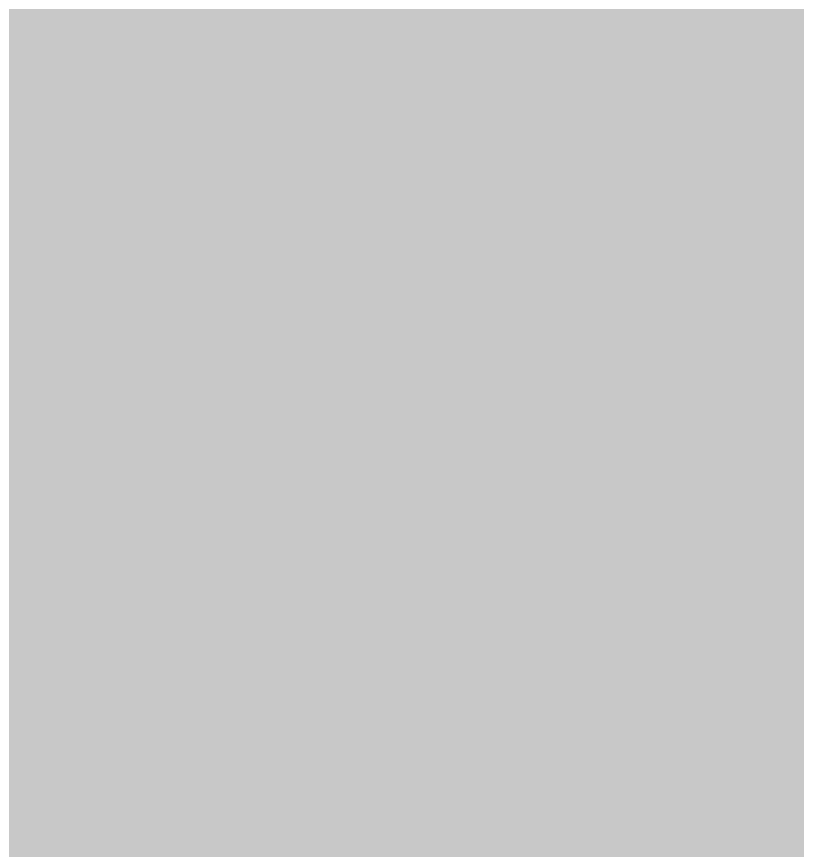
# Model space of a CAD drawing. Header units: inches. Extents: x 1 to 35.5, y 1 to 35.6.
# Drawn here: x 10.12981 to 10.15178, y 10.66936 to 10.69281 of the extents above; entities that cross this region are included whole.
import ezdxf

# ---------------------------------------------------------------- set-up
doc = ezdxf.new("R2010")
doc.units = ezdxf.units.IN
doc.layers.add('Mechanical 2', color=216, linetype='Continuous')
doc.layers.add('Mechanical 4', color=56, linetype='Continuous')
doc.styles.add('GOST type B', font='', dxfattribs={"height": 0.2})
doc.styles.get('GOST type B').set_extended_font_data('GOST type B')

# ---------------------------------------------------------------- blocks, each defined once
blk = doc.blocks.new('SOIC_8_B_34')
at = {"layer": 'Mechanical 4'}
blk.add_lwpolyline([(1.999996, -2.499998, 0.25, 0.25, 0), (-2.000004, -2.5, 0.25, 0.25, 0)], format="xyseb", dxfattribs=at)
blk = doc.blocks.new('TC_A_B_59')
at = {"layer": 'Mechanical 4', "style": 'GOST type B', "text_generation_flag": 2}
blk.add_text('C2', height=2.1500008, rotation=-180, dxfattribs=at).set_placement((3.7, -5.302824))

msp = doc.modelspace()

# ---------------------------------------------------------------- linework, layer by layer
at = {"layer": 'Mechanical 2'}
msp.add_lwpolyline([(35.125, 18.125001, 0.25, 0.25, 1), (1.125002, 18.125001, 0.25, 0.25, 1)], format="xyseb", close=True, dxfattribs=at)

# ---------------------------------------------------------------- block references
for name, p, rotation in [('TC_A_B_59', (17.400001, 16.7), 270), ('SOIC_8_B_34', (7.999999, 9.700001), 125)]:
    msp.add_blockref(name, p, dxfattribs=dict(rotation=rotation))

doc.saveas('drawing.dxf')
